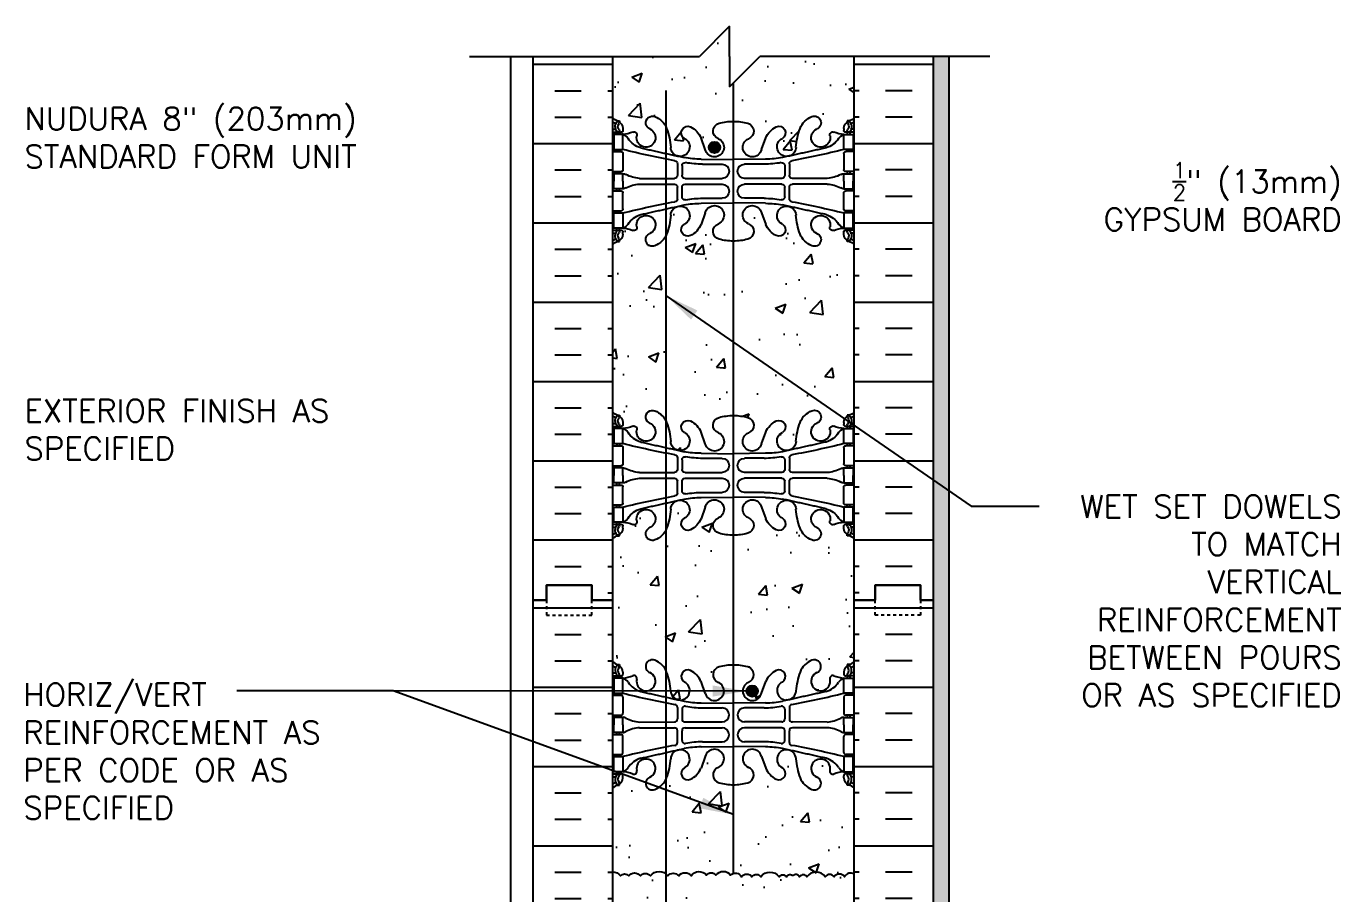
# Model space of a CAD drawing. Header units: inches. Extents: x 202.7 to 249.4, y 105.3 to 198.7.
# Drawn here: x 203.7 to 247.19, y 169.96 to 198.68 of the extents above; entities that cross this region are included whole.
import ezdxf

# ---------------------------------------------------------------- set-up
doc = ezdxf.new("R2010")
doc.units = ezdxf.units.IN
doc.header["$LTSCALE"] = 0.5
doc.header["$MEASUREMENT"] = 0
doc.linetypes.add('DASHED2', pattern=[0.375, 0.25, -0.125])
doc.linetypes.add('DASHEDX2', pattern=[1.5, 1, -0.5])
for name, color, linetype in [('CUT PLANE', 9, 'Continuous'), ('HATCH', 12, 'Continuous'), ('line25', 2, 'Continuous'), ('LINE3', 3, 'Continuous'), ('LINE50', 5, 'Continuous'), ('LINE9', 9, 'Continuous'), ('TEXT', 4, 'Continuous'), ('Web_Edge', 9, 'Continuous')]:
    doc.layers.add(name, color=color, linetype=linetype)
doc.styles.add('DIM', font='romans.shx', dxfattribs={"width": 0.7})
doc.styles.add('ROMANS', font='romans.shx', dxfattribs={"height": 0.75})
doc.dimstyles.new('ext_12', dxfattribs={"dimscale": 12, "dimtxt": 0.09375, "dimasz": 0.09375, "dimexe": 0.09375, "dimexo": 0.0625, "dimgap": 0.0625, "dimtad": 1, "dimdec": 1, "dimzin": 3, "dimdsep": 46, "dimlunit": 4, "dimtxsty": 'DIM', "dimcen": 0.09, "dimdle": 0.09375, "dimclrt": 4, "dimadec": 0, "dimazin": 0, "dimtfac": 1, "dimtdec": 1, "dimtmove": 2, "dimatfit": 3, "dimfxl": 0, "dimfrac": 2, "dimtolj": 1, "dimtzin": 0, "dimarcsym": 0})
pattern_1 = [(50, (0, 0), (3.5863, -0.31376), [0.375, -4.125]), (355, (0, 0), (-0.693757, 3.76096), [0.3, -3.3]), (100.4514, (0.299, -0.026), (2.892547, 3.447198), [0.3187, -3.50571]), (46.1842, (0, 1), (5.336205, -0.827595), [0.5625, -6.1875]), (96.6356, (0.4447, 0.931), (4.67331, 4.87059), [0.47805, -5.258565]), (351.1842, (0, 1), (4.67331, 4.87059), [0.45, -4.95]), (21, (0.5, 0.75), (2.984535, -2.013094), [0.375, -4.125]), (326, (0.5, 0.75), (1.216577, 3.62575), [0.3, -3.3]), (71.4514, (0.7487, 0.5822), (4.201113, 1.612652), [0.3187, -3.50571]), (37.5, (0, 0), (0.0607993, 1.664469), [0, -3.26, 0, -3.35, 0, -3.3125]), (7.5, (0, 0), (1.315348, 1.972059), [0, -1.91, 0, -3.185, 0, -1.2625]), (327.5, (-1.115, 0), (2.669112, -0.1127744), [0, -1.25, 0, -3.9, 0, -5.175]), (317.5, (-1.615, 0), (2.91593, 0.500525), [0, -1.625, 0, -2.59, 0, -3.675])]

# ---------------------------------------------------------------- blocks, each defined once
blk = doc.blocks.new('8 web')
at = {"layer": 'Web_Edge'}
for p, q in [((-4, 6.589), (-3.922, 6.589)), ((-3.854, 6.868), (-3.764, 6.868)), ((-3.764, 6.868), (-3.764, 6.827)), ((-3.654, 6.619), (-3.654, 6.552)), ((3.654, 6.619), (3.654, 6.552)), ((3.854, 6.868), (3.764, 6.868)), ((3.764, 6.868), (3.764, 6.827)), ((4, 6.589), (3.922, 6.589)), ((-4, 6.489), (-3.716, 6.489)), ((-3.854, 6.489), (-3.854, 6.419)), ((-3.764, 6.489), (-3.764, 6.419)), ((-0.929, 5.917), (-1.071, 6.304)), ((0.929, 5.917), (1.071, 6.304)), ((4, 6.489), (3.716, 6.489)), ((3.764, 6.489), (3.764, 6.419)), ((3.854, 6.489), (3.854, 6.419)), ((-4, 5.849), (-3.716, 5.849)), ((-3.854, 5.919), (-3.854, 5.849)), ((-3.764, 5.919), (-3.764, 5.849)), ((-3.654, 5.787), (-3.654, 5.252)), ((3.654, 5.787), (3.654, 5.252)), ((4, 5.849), (3.716, 5.849)), ((3.764, 5.919), (3.764, 5.849)), ((3.854, 5.919), (3.854, 5.849)), ((-1.852, 5.45), (-1.852, 5.065)), ((-1.699, 5.387), (-1.699, 5.065)), ((-1.067, 5.601), (0, 5.586)), ((-1.019, 5.433), (-0.372, 5.433)), ((1.067, 5.601), (0, 5.586)), ((1.019, 5.433), (0.372, 5.433)), ((1.699, 5.387), (1.699, 5.065)), ((1.852, 5.45), (1.852, 5.065)), ((-4, 5.189), (-3.716, 5.189)), ((-3.854, 5.189), (-3.854, 5.119)), ((-3.764, 5.189), (-3.764, 5.119)), ((-3.106, 4.964), (-1.952, 4.965)), ((-1.599, 4.965), (-0.372, 4.965)), ((1.599, 4.965), (0.372, 4.965)), ((3.106, 4.964), (1.952, 4.965)), ((4, 5.189), (3.716, 5.189)), ((3.764, 5.189), (3.764, 5.119)), ((3.854, 5.189), (3.854, 5.119)), ((-4, 4.549), (-3.716, 4.549)), ((-3.854, 4.549), (-3.854, 4.619)), ((-3.764, 4.549), (-3.764, 4.619)), ((-3.654, 3.952), (-3.654, 4.487)), ((-3.106, 4.775), (-1.952, 4.774)), ((-1.852, 4.289), (-1.852, 4.674)), ((-1.699, 4.351), (-1.699, 4.674)), ((-1.599, 4.774), (-0.372, 4.774)), ((1.599, 4.774), (0.372, 4.774)), ((1.699, 4.351), (1.699, 4.674)), ((1.852, 4.289), (1.852, 4.674)), ((3.106, 4.775), (1.952, 4.774)), ((3.654, 3.952), (3.654, 4.487)), ((4, 4.549), (3.716, 4.549)), ((3.764, 4.549), (3.764, 4.619)), ((3.854, 4.549), (3.854, 4.619)), ((-1.067, 4.138), (0, 4.153)), ((-1.019, 4.305), (-0.372, 4.305)), ((1.067, 4.138), (0, 4.153)), ((1.019, 4.305), (0.372, 4.305)), ((-4, 3.889), (-3.716, 3.889)), ((-3.854, 3.819), (-3.854, 3.889)), ((-3.764, 3.819), (-3.764, 3.889)), ((-0.929, 3.822), (-1.071, 3.435)), ((0.929, 3.822), (1.071, 3.435)), ((4, 3.889), (3.716, 3.889)), ((3.764, 3.819), (3.764, 3.889)), ((3.854, 3.819), (3.854, 3.889)), ((-4, 3.249), (-3.716, 3.249)), ((-4, 3.149), (-3.922, 3.149)), ((-3.854, 3.249), (-3.854, 3.319)), ((-3.764, 3.249), (-3.764, 3.319)), ((-3.654, 3.119), (-3.654, 3.187)), ((3.654, 3.119), (3.654, 3.187)), ((4, 3.249), (3.716, 3.249)), ((3.764, 3.249), (3.764, 3.319)), ((3.854, 3.249), (3.854, 3.319)), ((4, 3.149), (3.922, 3.149)), ((-3.854, 2.871), (-3.764, 2.871)), ((-3.764, 2.871), (-3.764, 2.912)), ((3.764, 2.871), (3.764, 2.912)), ((3.854, 2.871), (3.764, 2.871)), ((-3.854, -2.871), (-3.764, -2.871)), ((-3.764, -2.871), (-3.764, -2.912)), ((3.854, -2.871), (3.764, -2.871)), ((3.764, -2.871), (3.764, -2.912)), ((-4, -3.149), (-3.922, -3.149)), ((-4, -3.249), (-3.716, -3.249)), ((-3.854, -3.249), (-3.854, -3.319)), ((-3.764, -3.249), (-3.764, -3.319)), ((-3.654, -3.119), (-3.654, -3.187)), ((-0.929, -3.822), (-1.071, -3.435)), ((0.929, -3.822), (1.071, -3.435)), ((3.654, -3.119), (3.654, -3.187)), ((4, -3.249), (3.716, -3.249)), ((3.764, -3.249), (3.764, -3.319)), ((3.854, -3.249), (3.854, -3.319)), ((4, -3.149), (3.922, -3.149)), ((-4, -3.889), (-3.716, -3.889)), ((-3.854, -3.819), (-3.854, -3.889)), ((-3.764, -3.819), (-3.764, -3.889)), ((4, -3.889), (3.716, -3.889)), ((3.764, -3.819), (3.764, -3.889)), ((3.854, -3.819), (3.854, -3.889)), ((-3.654, -3.952), (-3.654, -4.487)), ((-1.852, -4.289), (-1.852, -4.674)), ((-1.067, -4.138), (0, -4.153)), ((-1.019, -4.305), (-0.372, -4.305)), ((1.067, -4.138), (0, -4.153)), ((1.019, -4.305), (0.372, -4.305)), ((1.852, -4.289), (1.852, -4.674)), ((3.654, -3.952), (3.654, -4.487)), ((-4, -4.549), (-3.716, -4.549)), ((-3.854, -4.549), (-3.854, -4.619)), ((-3.764, -4.549), (-3.764, -4.619)), ((-3.106, -4.775), (-1.952, -4.774)), ((-1.699, -4.351), (-1.699, -4.674)), ((-1.599, -4.774), (-0.372, -4.774)), ((1.599, -4.774), (0.372, -4.774)), ((1.699, -4.351), (1.699, -4.674)), ((3.106, -4.775), (1.952, -4.774)), ((4, -4.549), (3.716, -4.549)), ((3.764, -4.549), (3.764, -4.619)), ((3.854, -4.549), (3.854, -4.619)), ((-4, -5.189), (-3.716, -5.189)), ((-3.854, -5.189), (-3.854, -5.119)), ((-3.764, -5.189), (-3.764, -5.119)), ((-3.106, -4.964), (-1.952, -4.965)), ((-1.852, -5.45), (-1.852, -5.065)), ((-1.699, -5.387), (-1.699, -5.065)), ((-1.599, -4.965), (-0.372, -4.965)), ((1.599, -4.965), (0.372, -4.965)), ((1.699, -5.387), (1.699, -5.065)), ((1.852, -5.45), (1.852, -5.065)), ((3.106, -4.964), (1.952, -4.965)), ((4, -5.189), (3.716, -5.189)), ((3.764, -5.189), (3.764, -5.119)), ((3.854, -5.189), (3.854, -5.119)), ((-3.654, -5.787), (-3.654, -5.252)), ((-1.067, -5.601), (0, -5.586)), ((-1.019, -5.433), (-0.372, -5.433)), ((1.067, -5.601), (0, -5.586)), ((1.019, -5.433), (0.372, -5.433)), ((3.654, -5.787), (3.654, -5.252)), ((-4, -5.849), (-3.716, -5.849)), ((-3.854, -5.919), (-3.854, -5.849)), ((-3.764, -5.919), (-3.764, -5.849)), ((-0.929, -5.917), (-1.071, -6.304)), ((0.929, -5.917), (1.071, -6.304)), ((4, -5.849), (3.716, -5.849)), ((3.764, -5.919), (3.764, -5.849)), ((3.854, -5.919), (3.854, -5.849)), ((-4, -6.489), (-3.716, -6.489)), ((-3.854, -6.489), (-3.854, -6.419)), ((-3.764, -6.489), (-3.764, -6.419)), ((4, -6.489), (3.716, -6.489)), ((3.764, -6.489), (3.764, -6.419)), ((3.854, -6.489), (3.854, -6.419)), ((-4, -6.589), (-3.922, -6.589)), ((-3.854, -6.868), (-3.764, -6.868)), ((-3.764, -6.868), (-3.764, -6.827)), ((-3.654, -6.619), (-3.654, -6.552)), ((3.654, -6.619), (3.654, -6.552)), ((3.764, -6.868), (3.764, -6.827)), ((3.854, -6.868), (3.764, -6.868)), ((4, -6.589), (3.922, -6.589))]:
    blk.add_line(p, q, dxfattribs=at)
for points in [[(-3.959, 5.919), (-3.659, 5.919), (-3.659, 6.419), (-3.959, 6.419)], [(3.959, 5.919), (3.659, 5.919), (3.659, 6.419), (3.959, 6.419)], [(-3.959, 3.819), (-3.659, 3.819), (-3.659, 3.319), (-3.959, 3.319)], [(3.959, 3.819), (3.659, 3.819), (3.659, 3.319), (3.959, 3.319)], [(-3.959, -3.819), (-3.659, -3.819), (-3.659, -3.319), (-3.959, -3.319)], [(3.959, -3.819), (3.659, -3.819), (3.659, -3.319), (3.959, -3.319)], [(-3.959, -5.919), (-3.659, -5.919), (-3.659, -6.419), (-3.959, -6.419)], [(3.959, -5.919), (3.659, -5.919), (3.659, -6.419), (3.959, -6.419)]]:
    blk.add_lwpolyline(points, close=True, dxfattribs=at)
for points in [[(-3.659, 4.869), (-3.659, 5.119), (-3.959, 5.119), (-3.959, 4.869)], [(-3.659, 4.869), (-3.659, 4.619), (-3.959, 4.619), (-3.959, 4.869)], [(3.659, 4.869), (3.659, 5.119), (3.959, 5.119), (3.959, 4.869)], [(3.659, 4.869), (3.659, 4.619), (3.959, 4.619), (3.959, 4.869)], [(-3.659, -4.869), (-3.659, -4.619), (-3.959, -4.619), (-3.959, -4.869)], [(3.659, -4.869), (3.659, -4.619), (3.959, -4.619), (3.959, -4.869)], [(-3.659, -4.869), (-3.659, -5.119), (-3.959, -5.119), (-3.959, -4.869)], [(3.659, -4.869), (3.659, -5.119), (3.959, -5.119), (3.959, -4.869)]]:
    blk.add_lwpolyline(points, dxfattribs=at)
for centre, radius, start, end in [((-3.654, 7.327), 0.5, 226.2109, 250.5288), ((-2.681, 6.804), 0.22, 68.1963, 248.1963), ((-2.839, 6.375), 0.677, 21.1239, 69.3197), ((2.839, 6.375), 0.677, 110.6803, 158.8761), ((2.681, 6.804), 0.22, 291.8037, 111.8037), ((3.654, 7.327), 0.5, 289.4712, 313.7891), ((-3.654, 7.327), 0.6, 234.7832, 245.0748), ((-3.922, 6.609), 0.0196, 269.4032, 15.4901), ((-3.66, 6.674), 0.25, 140.1145, 222.4609), ((-3.916, 6.764), 0.021, 343.464, 63.9957), ((-3.818, 6.805), 0.045, 321.448, 139.1879), ((-3.812, 6.536), 0.045, 222.4609, 42.4609), ((-3.904, 6.619), 0.25, 0, 70.5288), ((-3.66, 6.674), 0.16, 140.0001, 222.4609), ((-3.716, 6.552), 0.0625, 270, 0), ((-2.89, 6.313), 0.314, 168.5886, 66.1916), ((-4.43, 5.81), 2.365, 4.3895, 20.0015), ((-1.507, 6.473), 0.217, 65.5264, 238.537), ((-1.758, 6.003), 0.75, 23.6938, 62.9705), ((-0.406, 6.529), 0.268, 104.7892, 250.0338), ((-0.012, 5.096), 1.754, 89.6229, 105.2918), ((0.012, 5.096), 1.754, 74.7082, 90.3771), ((0.406, 6.529), 0.268, 289.9662, 75.2108), ((1.758, 6.003), 0.75, 117.0295, 156.3062), ((1.507, 6.473), 0.217, 301.463, 114.4736), ((4.43, 5.81), 2.365, 159.9985, 175.6105), ((2.89, 6.313), 0.314, 113.8084, 11.4114), ((3.904, 6.619), 0.25, 109.4712, 180), ((3.716, 6.552), 0.0625, 180, 270), ((3.812, 6.536), 0.045, 137.5391, 317.5391), ((3.818, 6.805), 0.045, 40.8121, 218.552), ((3.66, 6.674), 0.16, 317.5391, 39.9999), ((3.66, 6.674), 0.25, 317.5391, 39.8855), ((3.916, 6.764), 0.021, 116.0043, 196.536), ((3.922, 6.609), 0.0196, 164.5099, 270.5968), ((3.654, 7.327), 0.6, 294.9252, 305.2168), ((-3.714, 7.415), 0.997, 273.1538, 293.1467), ((-3.781, 6.077), 0.364, 34.9775, 70.3387), ((-2.858, 6.688), 0.743, 212.7919, 253.8107), ((-3.288, 6.408), 0.0968, 340.1551, 110.4331), ((-1.759, 6.006), 0.314, 182.7357, 63.9348), ((-0.624, 5.99), 0.314, 193.4146, 66.1916), ((0.624, 5.99), 0.314, 113.8084, 346.5854), ((1.759, 6.006), 0.314, 116.0652, 357.2643), ((2.858, 6.688), 0.743, 286.1893, 327.2081), ((3.288, 6.408), 0.0968, 69.5669, 199.8449), ((3.714, 7.415), 0.997, 246.8533, 266.8462), ((3.781, 6.077), 0.364, 109.6613, 145.0225), ((-3.716, 5.787), 0.0625, 0, 90), ((3.15, 33.34), 28.253, 256.0552, 259.6343), ((-3.15, 33.34), 28.253, 280.3657, 283.9448), ((3.716, 5.787), 0.0625, 90, 180), ((-3.716, 5.252), 0.0625, 270, 0), ((-1.952, 5.45), 0.1, 360, 79.6343), ((-1.599, 5.387), 0.1, 79.2546, 180), ((-1.072, 8.585), 2.984, 259.2546, 270.0995), ((-1.024, 8.417), 2.984, 259.2546, 270.0995), ((-0.372, 5.199), 0.234, 270, 90), ((0.372, 5.199), 0.234, 90, 270), ((1.024, 8.417), 2.984, 269.9005, 280.7454), ((1.072, 8.585), 2.984, 269.9005, 280.7454), ((1.599, 5.387), 0.1, 0, 100.7454), ((1.952, 5.45), 0.1, 100.3657, 180), ((3.716, 5.252), 0.0625, 180, 270), ((-3.663, 4.901), 0.219, 60.4937, 88.92), ((-3.021, 6.121), 1.16, 242.5844, 265.8032), ((-1.952, 5.065), 0.1, 270.0388, 360), ((-1.599, 5.065), 0.1, 180, 270), ((1.599, 5.065), 0.1, 270, 0), ((1.952, 5.065), 0.1, 180, 269.9612), ((3.021, 6.121), 1.16, 274.1968, 297.4156), ((3.663, 4.901), 0.219, 91.08, 119.5063), ((-3.716, 4.487), 0.0625, 0, 90), ((-3.663, 4.838), 0.219, 271.08, 299.5063), ((-3.021, 3.618), 1.16, 94.1968, 117.4156), ((-1.952, 4.674), 0.1, 0, 89.9612), ((-1.599, 4.674), 0.1, 90, 180), ((-1.599, 4.351), 0.1, 180, 280.7454), ((-0.372, 4.54), 0.234, 270, 90), ((0.372, 4.54), 0.234, 90, 270), ((1.599, 4.351), 0.1, 259.2546, 0), ((1.599, 4.674), 0.1, 0, 90), ((1.952, 4.674), 0.1, 90.0388, 180), ((3.021, 3.618), 1.16, 62.5844, 85.8032), ((3.663, 4.838), 0.219, 240.4937, 268.92), ((3.716, 4.487), 0.0625, 90, 180), ((-3.716, 3.952), 0.0625, 270, 0), ((3.15, -23.601), 28.253, 100.3657, 103.9448), ((-1.759, 3.733), 0.314, 296.0652, 177.2643), ((-1.952, 4.289), 0.1, 280.3657, 0), ((-1.072, 1.154), 2.984, 89.9005, 100.7454), ((-1.024, 1.322), 2.984, 89.9005, 100.7454), ((-0.624, 3.749), 0.314, 293.8084, 166.5854), ((0.624, 3.749), 0.314, 13.4146, 246.1916), ((1.024, 1.322), 2.984, 79.2546, 90.0995), ((1.072, 1.154), 2.984, 79.2546, 90.0995), ((1.759, 3.733), 0.314, 2.7357, 243.9348), ((1.952, 4.289), 0.1, 180, 259.6343), ((-3.15, -23.601), 28.253, 76.0552, 79.6343), ((3.716, 3.952), 0.0625, 180, 270), ((-2.858, 3.051), 0.743, 106.1893, 147.2081), ((-2.89, 3.426), 0.314, 293.8084, 191.4114), ((-4.43, 3.929), 2.365, 339.9985, 355.6105), ((4.43, 3.929), 2.365, 184.3895, 200.0015), ((2.89, 3.426), 0.314, 348.5886, 246.1916), ((2.858, 3.051), 0.743, 32.7919, 73.8107), ((-3.922, 3.13), 0.0196, 344.5099, 90.5968), ((-3.66, 3.065), 0.25, 137.5391, 219.8855), ((-3.812, 3.203), 0.045, 317.5391, 137.5391), ((-3.904, 3.119), 0.25, 289.4712, 360), ((-3.66, 3.065), 0.16, 137.5391, 219.9999), ((-3.716, 3.187), 0.0625, 360, 90), ((-3.781, 3.662), 0.364, 289.6613, 325.0225), ((-3.714, 2.324), 0.997, 66.8533, 86.8462), ((-3.288, 3.331), 0.0968, 249.5669, 19.8449), ((-2.681, 2.935), 0.22, 111.8037, 291.8037), ((-2.839, 3.364), 0.677, 290.6803, 338.8761), ((-1.507, 3.266), 0.217, 121.463, 294.4736), ((-1.758, 3.736), 0.75, 297.0295, 336.3062), ((-0.406, 3.21), 0.268, 109.9662, 255.2108), ((0.406, 3.21), 0.268, 284.7892, 70.0338), ((1.758, 3.736), 0.75, 203.6938, 242.9705), ((1.507, 3.266), 0.217, 245.5264, 58.537), ((2.839, 3.364), 0.677, 201.1239, 249.3197), ((2.681, 2.935), 0.22, 248.1963, 68.1963), ((3.288, 3.331), 0.0968, 160.1551, 290.4331), ((3.714, 2.324), 0.997, 93.1538, 113.1467), ((3.781, 3.662), 0.364, 214.9775, 250.3387), ((3.716, 3.187), 0.0625, 90, 180), ((3.904, 3.119), 0.25, 180, 250.5288), ((3.812, 3.203), 0.045, 42.4609, 222.4609), ((3.66, 3.065), 0.16, 320.0001, 42.4609), ((3.66, 3.065), 0.25, 320.1145, 42.4609), ((3.922, 3.13), 0.0196, 89.4032, 195.4901), ((-3.654, 2.412), 0.6, 114.9252, 125.2168), ((-3.654, 2.412), 0.5, 109.4712, 133.7891), ((-3.916, 2.975), 0.021, 296.0043, 16.536), ((-3.818, 2.934), 0.045, 220.8121, 38.552), ((-0.012, 4.643), 1.754, 254.7082, 270.3771), ((0.012, 4.643), 1.754, 269.6229, 285.2918), ((3.818, 2.934), 0.045, 141.448, 319.1879), ((3.654, 2.412), 0.5, 46.2109, 70.5288), ((3.916, 2.975), 0.021, 163.464, 243.9957), ((3.654, 2.412), 0.6, 54.7832, 65.0748), ((-3.654, -2.412), 0.5, 226.2109, 250.5288), ((-3.654, -2.412), 0.6, 234.7832, 245.0748), ((-3.66, -3.065), 0.25, 140.1145, 222.4609), ((-3.916, -2.975), 0.021, 343.464, 63.9957), ((-3.818, -2.934), 0.045, 321.448, 139.1879), ((-3.904, -3.119), 0.25, 0, 70.5288), ((-3.66, -3.065), 0.16, 140.0001, 222.4609), ((-2.681, -2.935), 0.22, 68.1963, 248.1963), ((-2.839, -3.364), 0.677, 21.1239, 69.3197), ((-0.406, -3.21), 0.268, 104.7892, 250.0338), ((-0.012, -4.643), 1.754, 89.6229, 105.2918), ((0.012, -4.643), 1.754, 74.7082, 90.3771), ((0.406, -3.21), 0.268, 289.9662, 75.2108), ((2.839, -3.364), 0.677, 110.6803, 158.8761), ((2.681, -2.935), 0.22, 291.8037, 111.8037), ((3.904, -3.119), 0.25, 109.4712, 180), ((3.818, -2.934), 0.045, 40.8121, 218.552), ((3.66, -3.065), 0.16, 317.5391, 39.9999), ((3.654, -2.412), 0.5, 289.4712, 313.7891), ((3.66, -3.065), 0.25, 317.5391, 39.8855), ((3.916, -2.975), 0.021, 116.0043, 196.536), ((3.654, -2.412), 0.6, 294.9252, 305.2168), ((-3.922, -3.13), 0.0196, 269.4032, 15.4901), ((-3.812, -3.203), 0.045, 222.4609, 42.4609), ((-3.716, -3.187), 0.0625, 270, 0), ((-3.714, -2.324), 0.997, 273.1538, 293.1467), ((-3.781, -3.662), 0.364, 34.9775, 70.3387), ((-2.858, -3.051), 0.743, 212.7919, 253.8107), ((-3.288, -3.331), 0.0968, 340.1551, 110.4331), ((-2.89, -3.426), 0.314, 168.5886, 66.1916), ((-4.43, -3.929), 2.365, 4.3895, 20.0015), ((-1.759, -3.733), 0.314, 182.7357, 63.9348), ((-1.507, -3.266), 0.217, 65.5264, 238.537), ((-1.758, -3.736), 0.75, 23.6938, 62.9705), ((-0.624, -3.749), 0.314, 193.4146, 66.1916), ((0.624, -3.749), 0.314, 113.8084, 346.5854), ((1.758, -3.736), 0.75, 117.0295, 156.3062), ((1.507, -3.266), 0.217, 301.463, 114.4736), ((1.759, -3.733), 0.314, 116.0652, 357.2643), ((4.43, -3.929), 2.365, 159.9985, 175.6105), ((2.89, -3.426), 0.314, 113.8084, 11.4114), ((2.858, -3.051), 0.743, 286.1893, 327.2081), ((3.288, -3.331), 0.0968, 69.5669, 199.8449), ((3.714, -2.324), 0.997, 246.8533, 266.8462), ((3.781, -3.662), 0.364, 109.6613, 145.0225), ((3.716, -3.187), 0.0625, 180, 270), ((3.812, -3.203), 0.045, 137.5391, 317.5391), ((3.922, -3.13), 0.0196, 164.5099, 270.5968), ((-3.716, -3.952), 0.0625, 0, 90), ((3.15, 23.601), 28.253, 256.0552, 259.6343), ((-3.15, 23.601), 28.253, 280.3657, 283.9448), ((3.716, -3.952), 0.0625, 90, 180), ((-1.952, -4.289), 0.1, 360, 79.6343), ((-1.599, -4.351), 0.1, 79.2546, 180), ((-1.072, -1.154), 2.984, 259.2546, 270.0995), ((-1.024, -1.322), 2.984, 259.2546, 270.0995), ((-0.372, -4.54), 0.234, 270, 90), ((0.372, -4.54), 0.234, 90, 270), ((1.024, -1.322), 2.984, 269.9005, 280.7454), ((1.072, -1.154), 2.984, 269.9005, 280.7454), ((1.599, -4.351), 0.1, 0, 100.7454), ((1.952, -4.289), 0.1, 100.3657, 180), ((-3.716, -4.487), 0.0625, 270, 0), ((-3.663, -4.838), 0.219, 60.4937, 88.92), ((-3.021, -3.618), 1.16, 242.5844, 265.8032), ((-1.952, -4.674), 0.1, 270.0388, 360), ((-1.599, -4.674), 0.1, 180, 270), ((1.599, -4.674), 0.1, 270, 0), ((1.952, -4.674), 0.1, 180, 269.9612), ((3.021, -3.618), 1.16, 274.1968, 297.4156), ((3.663, -4.838), 0.219, 91.08, 119.5063), ((3.716, -4.487), 0.0625, 180, 270), ((-3.716, -5.252), 0.0625, 0, 90), ((-3.663, -4.901), 0.219, 271.08, 299.5063), ((-3.021, -6.121), 1.16, 94.1968, 117.4156), ((-1.952, -5.065), 0.1, 0, 89.9612), ((-1.599, -5.065), 0.1, 90, 180), ((-0.372, -5.199), 0.234, 270, 90), ((0.372, -5.199), 0.234, 90, 270), ((1.599, -5.065), 0.1, 0, 90), ((1.952, -5.065), 0.1, 90.0388, 180), ((3.021, -6.121), 1.16, 62.5844, 85.8032), ((3.663, -4.901), 0.219, 240.4937, 268.92), ((3.716, -5.252), 0.0625, 90, 180), ((3.15, -33.34), 28.253, 100.3657, 103.9448), ((-1.952, -5.45), 0.1, 280.3657, 0), ((-1.599, -5.387), 0.1, 180, 280.7454), ((-1.072, -8.585), 2.984, 89.9005, 100.7454), ((-1.024, -8.417), 2.984, 89.9005, 100.7454), ((1.024, -8.417), 2.984, 79.2546, 90.0995), ((1.072, -8.585), 2.984, 79.2546, 90.0995), ((1.599, -5.387), 0.1, 259.2546, 0), ((1.952, -5.45), 0.1, 180, 259.6343), ((-3.15, -33.34), 28.253, 76.0552, 79.6343), ((-3.716, -5.787), 0.0625, 270, 0), ((-2.858, -6.688), 0.743, 106.1893, 147.2081), ((-2.89, -6.313), 0.314, 293.8084, 191.4114), ((-4.43, -5.81), 2.365, 339.9985, 355.6105), ((-1.759, -6.006), 0.314, 296.0652, 177.2643), ((-0.624, -5.99), 0.314, 293.8084, 166.5854), ((0.624, -5.99), 0.314, 13.4146, 246.1916), ((1.759, -6.006), 0.314, 2.7357, 243.9348), ((4.43, -5.81), 2.365, 184.3895, 200.0015), ((2.89, -6.313), 0.314, 348.5886, 246.1916), ((2.858, -6.688), 0.743, 32.7919, 73.8107), ((3.716, -5.787), 0.0625, 180, 270), ((-3.66, -6.674), 0.25, 137.5391, 219.8855), ((-3.812, -6.536), 0.045, 317.5391, 137.5391), ((-3.716, -6.552), 0.0625, 360, 90), ((-3.781, -6.077), 0.364, 289.6613, 325.0225), ((-3.714, -7.415), 0.997, 66.8533, 86.8462), ((-3.288, -6.408), 0.0968, 249.5669, 19.8449), ((-1.507, -6.473), 0.217, 121.463, 294.4736), ((-1.758, -6.003), 0.75, 297.0295, 336.3062), ((-0.406, -6.529), 0.268, 109.9662, 255.2108), ((0.406, -6.529), 0.268, 284.7892, 70.0338), ((1.758, -6.003), 0.75, 203.6938, 242.9705), ((1.507, -6.473), 0.217, 245.5264, 58.537), ((3.288, -6.408), 0.0968, 160.1551, 290.4331), ((3.714, -7.415), 0.997, 93.1538, 113.1467), ((3.781, -6.077), 0.364, 214.9775, 250.3387), ((3.716, -6.552), 0.0625, 90, 180), ((3.812, -6.536), 0.045, 42.4609, 222.4609), ((3.66, -6.674), 0.25, 320.1145, 42.4609), ((-3.654, -7.327), 0.6, 114.9252, 125.2168), ((-3.654, -7.327), 0.5, 109.4712, 133.7891), ((-3.922, -6.609), 0.0196, 344.5099, 90.5968), ((-3.916, -6.764), 0.021, 296.0043, 16.536), ((-3.818, -6.805), 0.045, 220.8121, 38.552), ((-3.904, -6.619), 0.25, 289.4712, 360), ((-3.66, -6.674), 0.16, 137.5391, 219.9999), ((-2.681, -6.804), 0.22, 111.8037, 291.8037), ((-2.839, -6.375), 0.677, 290.6803, 338.8761), ((-0.012, -5.096), 1.754, 254.7082, 270.3771), ((0.012, -5.096), 1.754, 269.6229, 285.2918), ((2.839, -6.375), 0.677, 201.1239, 249.3197), ((2.681, -6.804), 0.22, 248.1963, 68.1963), ((3.904, -6.619), 0.25, 180, 250.5288), ((3.818, -6.805), 0.045, 141.448, 319.1879), ((3.66, -6.674), 0.16, 320.0001, 42.4609), ((3.654, -7.327), 0.5, 46.2109, 70.5288), ((3.916, -6.764), 0.021, 163.464, 243.9957), ((3.922, -6.609), 0.0196, 89.4032, 195.4901), ((3.654, -7.327), 0.6, 54.7832, 65.0748)]:
    blk.add_arc(centre, radius, start, end, dxfattribs=at)
for points in [[(-3.066, 5.974), (-1.628, 5.654)], [(3.066, 5.974), (1.628, 5.654)], [(-3.066, 3.765), (-1.628, 4.085)], [(3.066, 3.765), (1.628, 4.085)], [(-3.066, -3.765), (-1.628, -4.085)], [(3.066, -3.765), (1.628, -4.085)], [(-3.066, -5.974), (-1.628, -5.654)], [(3.066, -5.974), (1.628, -5.654)]]:
    blk.add_open_spline(points, degree=1, dxfattribs=at)

msp = doc.modelspace()

# ---------------------------------------------------------------- hatches: boundary and pattern name
h = msp.add_hatch()
h.set_pattern_fill('AR-CONC', color=12, scale=0.5, style=0)
h.set_pattern_definition(pattern_1)
h.paths.add_polyline_path([(226.765, 198.476), (225.97, 197.682), (223.095, 197.682), (223.095, 195.648, 0.088416), (223.241, 195.55), (223.331, 195.55), (223.331, 195.509, -0.249069), (223.441, 195.302), (223.441, 195.234, -0.414214), (223.379, 195.172), (223.331, 195.172), (223.331, 195.102), (223.436, 195.102, 0.085348), (223.766, 195.177, -0.669601), (223.898, 195.057, 2.087231), (224.332, 195.282, -1), (224.496, 195.69, -0.21345), (224.888, 195.301, -0.068226), (225.024, 194.673, 1.753171), (225.475, 194.97, -0.940793), (225.678, 195.353, -0.173075), (226.024, 194.986), (226.167, 194.599, 0.73881), (226.765, 194.561), (226.765, 194.783, 0.20089), (226.598, 194.959, -0.734872), (226.621, 195.47, -0.020993), (226.765, 195.503)])
h.paths.add_polyline_path([(226.659, 194.672, -1), (226.284, 194.672, -1)], flags=16)
h = msp.add_hatch()
h.set_pattern_fill('AR-CONC', color=12, scale=0.5, style=0)
h.set_pattern_definition(pattern_1)
h.paths.add_polyline_path([(231.095, 197.682), (227.97, 197.682), (226.97, 196.682), (226.97, 197.682), (226.97, 198.682), (226.765, 198.476), (226.765, 195.503, -0.047414), (227.095, 195.532, -0.068475), (227.57, 195.47, -0.734872), (227.593, 194.959, 1.612474), (228.024, 194.599), (228.167, 194.986, -0.173075), (228.513, 195.353, -0.940793), (228.716, 194.97, 1.753171), (229.167, 194.673, -0.068226), (229.303, 195.301, -0.21345), (229.695, 195.69, -1), (229.859, 195.282, 2.087231), (230.292, 195.057, -0.669601), (230.425, 195.177, 0.085348), (230.754, 195.102), (230.859, 195.102), (230.859, 195.172), (230.812, 195.172, -0.414214), (230.749, 195.234), (230.749, 195.302, -0.249069), (230.859, 195.509), (230.859, 195.55), (230.949, 195.55, 0.088416), (231.095, 195.648)])
h = msp.add_hatch()
h.set_pattern_fill('AR-CONC', color=12, scale=0.5, style=0)
h.set_pattern_definition(pattern_1)
h.paths.add_polyline_path([(226.765, 191.6, -0.020993), (226.621, 191.633, -0.734872), (226.598, 192.144, 0.20089), (226.765, 192.32), (226.765, 192.542, 0.73881), (226.167, 192.504), (226.024, 192.117, -0.173075), (225.678, 191.75, -0.940793), (225.475, 192.133, 1.753171), (225.024, 192.43, -0.068226), (224.888, 191.802, -0.21345), (224.496, 191.413, -1), (224.332, 191.821, 2.087231), (223.898, 192.046, -0.669601), (223.766, 191.926, 0.085348), (223.436, 192.002), (223.331, 192.002), (223.331, 191.932), (223.379, 191.932, -0.414214), (223.441, 191.869), (223.441, 191.802, -0.249069), (223.331, 191.594), (223.331, 191.553), (223.241, 191.553, 0.088416), (223.095, 191.455), (223.095, 185.909, 0.088416), (223.241, 185.812), (223.331, 185.812), (223.331, 185.77, -0.249069), (223.441, 185.563), (223.441, 185.495, -0.414214), (223.379, 185.433), (223.331, 185.433), (223.331, 185.363), (223.436, 185.363, 0.085348), (223.766, 185.438, -0.669601), (223.898, 185.318, 2.087231), (224.332, 185.543, -1), (224.496, 185.951, -0.21345), (224.888, 185.562, -0.068226), (225.024, 184.934, 1.753171), (225.475, 185.231, -0.940793), (225.678, 185.614, -0.173075), (226.024, 185.247), (226.167, 184.861, 0.73881), (226.765, 184.822), (226.765, 185.044, 0.20089), (226.598, 185.22, -0.734872), (226.621, 185.731, -0.020993), (226.765, 185.764)])
h = msp.add_hatch()
h.set_pattern_fill('AR-CONC', color=12, scale=0.5, style=0)
h.set_pattern_definition(pattern_1)
h.paths.add_polyline_path([(231.095, 191.455, 0.088416), (230.949, 191.553), (230.859, 191.553), (230.859, 191.594, -0.249069), (230.749, 191.802), (230.749, 191.869, -0.414214), (230.812, 191.932), (230.859, 191.932), (230.859, 192.002), (230.754, 192.002, 0.085348), (230.425, 191.926, -0.669601), (230.292, 192.046, 2.087231), (229.859, 191.821, -1), (229.695, 191.413, -0.21345), (229.303, 191.802, -0.068226), (229.167, 192.43, 1.753171), (228.716, 192.133, -0.940793), (228.513, 191.75, -0.173075), (228.167, 192.117), (228.024, 192.504, 1.612474), (227.593, 192.144, -0.734872), (227.57, 191.633, -0.068475), (227.095, 191.571, -0.047414), (226.765, 191.6), (226.765, 185.764, -0.047414), (227.095, 185.793, -0.068475), (227.57, 185.731, -0.734872), (227.593, 185.22, 1.612474), (228.024, 184.861), (228.167, 185.247, -0.173075), (228.513, 185.614, -0.940793), (228.716, 185.231, 1.753171), (229.167, 184.934, -0.068226), (229.303, 185.562, -0.21345), (229.695, 185.951, -1), (229.859, 185.543, 2.087231), (230.292, 185.318, -0.669601), (230.425, 185.438, 0.085348), (230.754, 185.363), (230.859, 185.363), (230.859, 185.433), (230.812, 185.433, -0.414214), (230.749, 185.495), (230.749, 185.563, -0.249069), (230.859, 185.77), (230.859, 185.812), (230.949, 185.812, 0.088416), (231.095, 185.909)])
h = msp.add_hatch()
h.set_pattern_fill('AR-CONC', color=12, scale=0.5, style=0)
h.set_pattern_definition(pattern_1)
h.paths.add_polyline_path([(226.765, 181.861, -0.020993), (226.621, 181.894, -0.734872), (226.598, 182.405, 0.20089), (226.765, 182.581), (226.765, 182.803, 0.73881), (226.167, 182.765), (226.024, 182.378, -0.173075), (225.678, 182.011, -0.940793), (225.475, 182.395, 1.753171), (225.024, 182.691, -0.068226), (224.888, 182.063, -0.21345), (224.496, 181.674, -1), (224.332, 182.083, 2.087231), (223.898, 182.307, -0.669601), (223.766, 182.187, 0.085348), (223.436, 182.263), (223.331, 182.263), (223.331, 182.193), (223.379, 182.193, -0.414214), (223.441, 182.13), (223.441, 182.063, -0.249069), (223.331, 181.856), (223.331, 181.814), (223.241, 181.814, 0.088416), (223.095, 181.716), (223.095, 179.682), (223.095, 177.648, 0.088416), (223.241, 177.55), (223.331, 177.55), (223.331, 177.509, -0.249069), (223.441, 177.302), (223.441, 177.234, -0.414214), (223.379, 177.172), (223.331, 177.172), (223.331, 177.102), (223.436, 177.102, 0.085348), (223.766, 177.177, -0.669601), (223.898, 177.057, 2.087231), (224.332, 177.282, -1), (224.496, 177.69, -0.21345), (224.888, 177.301, -0.068226), (225.024, 176.673, 1.753171), (225.475, 176.97, -0.940793), (225.678, 177.353, -0.173075), (226.024, 176.986), (226.167, 176.599, 0.73881), (226.765, 176.561), (226.765, 176.783, 0.20089), (226.598, 176.959, -0.734872), (226.621, 177.47, -0.020993), (226.765, 177.503)])
h = msp.add_hatch()
h.set_pattern_fill('AR-CONC', color=12, scale=0.5, style=0)
h.set_pattern_definition(pattern_1)
h.paths.add_polyline_path([(231.095, 181.716, 0.088416), (230.949, 181.814), (230.859, 181.814), (230.859, 181.856, -0.249069), (230.749, 182.063), (230.749, 182.13, -0.414214), (230.812, 182.193), (230.859, 182.193), (230.859, 182.263), (230.754, 182.263, 0.085348), (230.425, 182.187, -0.669601), (230.292, 182.307, 2.087231), (229.859, 182.083, -1), (229.695, 181.674, -0.21345), (229.303, 182.063, -0.068226), (229.167, 182.691, 1.753171), (228.716, 182.395, -0.940793), (228.513, 182.011, -0.173075), (228.167, 182.378), (228.024, 182.765, 1.612474), (227.593, 182.405, -0.734872), (227.57, 181.894, -0.068475), (227.095, 181.832, -0.047414), (226.765, 181.861), (226.765, 177.503, -0.047414), (227.095, 177.532, -0.068475), (227.57, 177.47, -0.734872), (227.593, 176.959, 1.612474), (228.024, 176.599), (228.167, 176.986, -0.173075), (228.513, 177.353, -0.940793), (228.716, 176.97, 1.753171), (229.167, 176.673, -0.068226), (229.303, 177.301, -0.21345), (229.695, 177.69, -1), (229.859, 177.282, 2.087231), (230.292, 177.057, -0.669601), (230.425, 177.177, 0.085348), (230.754, 177.102), (230.859, 177.102), (230.859, 177.172), (230.812, 177.172, -0.414214), (230.749, 177.234), (230.749, 177.302, -0.249069), (230.859, 177.509), (230.859, 177.55), (230.949, 177.55, 0.088416), (231.095, 177.648), (231.095, 179.682)])
h.paths.add_polyline_path([(227.907, 176.672, -1), (227.532, 176.672, -1)], flags=16)
h = msp.add_hatch()
h.set_pattern_fill('AR-CONC', color=12, scale=0.5, style=0)
h.set_pattern_definition(pattern_1)
h.paths.add_polyline_path([(226.765, 173.6, -0.020993), (226.621, 173.633, -0.734872), (226.598, 174.144, 0.20089), (226.765, 174.32), (226.765, 174.542, 0.73881), (226.167, 174.504), (226.024, 174.117, -0.16372), (225.702, 173.763, -1.059167), (225.496, 174.145, 1.629604), (225.025, 174.446, -0.06598), (224.9, 173.837, -0.227838), (224.496, 173.413, -1), (224.332, 173.821, 2.087231), (223.898, 174.046, -0.669601), (223.766, 173.926, 0.085348), (223.436, 174.002), (223.331, 174.002), (223.331, 173.932), (223.379, 173.932, -0.414214), (223.441, 173.869), (223.441, 173.802, -0.249069), (223.331, 173.594), (223.331, 173.553), (223.241, 173.553, 0.088416), (223.095, 173.455), (223.095, 167.909, 0.088416), (223.241, 167.812), (223.331, 167.812), (223.331, 167.77, -0.249069), (223.441, 167.563), (223.441, 167.495, -0.414214), (223.379, 167.433), (223.331, 167.433), (223.331, 167.363), (223.436, 167.363, 0.085348), (223.766, 167.438, -0.669601), (223.898, 167.318, 2.087231), (224.332, 167.543, -1), (224.496, 167.951, -0.227838), (224.9, 167.527, -0.06598), (225.025, 166.918, 1.629604), (225.496, 167.219, -1.059167), (225.702, 167.601, -0.16372), (226.024, 167.247), (226.167, 166.861, 0.73881), (226.765, 166.822), (226.765, 167.044, 0.20089), (226.598, 167.22, -0.734872), (226.621, 167.731, -0.020993), (226.765, 167.764)])
h = msp.add_hatch()
h.set_pattern_fill('AR-CONC', color=12, scale=0.5, style=0)
h.set_pattern_definition(pattern_1)
h.paths.add_polyline_path([(231.095, 173.455, 0.088416), (230.949, 173.553), (230.859, 173.553), (230.859, 173.594, -0.249069), (230.749, 173.802), (230.749, 173.869, -0.414214), (230.812, 173.932), (230.859, 173.932), (230.859, 174.002), (230.754, 174.002, 0.085348), (230.425, 173.926, -0.669601), (230.292, 174.046, 2.087231), (229.859, 173.821, -1), (229.695, 173.413, -0.21345), (229.303, 173.802, -0.068226), (229.167, 174.43, 1.753171), (228.716, 174.133, -0.940793), (228.513, 173.75, -0.173075), (228.167, 174.117), (228.024, 174.504, 1.612474), (227.593, 174.144, -0.734872), (227.57, 173.633, -0.068475), (227.095, 173.571, -0.047414), (226.765, 173.6), (226.765, 167.764, -0.047414), (227.095, 167.793, -0.068475), (227.57, 167.731, -0.734872), (227.593, 167.22, 1.612474), (228.024, 166.861), (228.167, 167.247, -0.173075), (228.513, 167.614, -0.940793), (228.716, 167.231, 1.753171), (229.167, 166.934, -0.068226), (229.303, 167.562, -0.21345), (229.695, 167.951, -1), (229.859, 167.543, 2.087231), (230.292, 167.318, -0.669601), (230.425, 167.438, 0.085348), (230.754, 167.363), (230.859, 167.363), (230.859, 167.433), (230.812, 167.433, -0.414214), (230.749, 167.495), (230.749, 167.563, -0.249069), (230.859, 167.77), (230.859, 167.812), (230.949, 167.812, 0.088416), (231.095, 167.909)])
at = {"layer": 'HATCH'}
h = msp.add_hatch(dxfattribs=at)
h.set_pattern_fill('INSUL', color=256, scale=7, style=0)
h.set_pattern_definition([(0, (-2703.0662, -217.3274), (0, 2.625), []), (0, (-2703.0662, -216.4524), (0, 2.625), [0.875, -0.875]), (0, (-2703.0662, -215.5774), (0, 2.625), [0.875, -0.875])])
h.paths.add_polyline_path([(220.47, 179.682), (220.908, 179.682), (220.908, 180.182), (222.408, 180.182), (222.408, 179.682), (223.095, 179.682), (223.095, 197.682), (222.408, 197.682), (222.408, 198.182), (220.908, 198.182), (220.908, 197.682), (220.47, 197.682)])
h = msp.add_hatch(dxfattribs=at)
h.set_pattern_fill('INSUL', color=256, scale=7, style=0)
h.set_pattern_definition([(180, (3157.257, -217.3274), (0, 2.625), []), (180, (3157.257, -216.4524), (0, 2.625), [0.875, -0.875]), (180, (3157.257, -215.5774), (0, 2.625), [0.875, -0.875])])
h.paths.add_polyline_path([(233.72, 179.682), (233.283, 179.682), (233.283, 180.182), (231.783, 180.182), (231.783, 179.682), (231.095, 179.682), (231.095, 197.682), (231.783, 197.682), (231.783, 198.182), (233.283, 198.182), (233.283, 197.682), (233.72, 197.682)])
h = msp.add_hatch(dxfattribs=at)
h.set_pattern_fill('AR-SAND', color=256, scale=0.25, style=0)
h.set_pattern_definition([(37.5, (258.67978, 123.79972), (-0.0157483, 0.481706), [0, -0.38, 0, -0.425, 0, -0.40625]), (7.5, (258.6798, 123.7997), (0.442444, 0.7055365), [0, -0.205, 0, -0.3425, 0, -0.13125]), (327.5, (258.37228, 123.79972), (0.7785355, 0.0014148), [0, -0.125, 0, -0.45, 0, -0.5875]), (317.5, (258.3723, 123.7997), (0.7515317, 0.219419), [0, -0.0625, 0, -0.295, 0, -0.3375])])
h.paths.add_polyline_path([(234.22, 197.682), (233.72, 197.682), (233.72, 179.682), (233.72, 161.682), (234.22, 161.682)])
h = msp.add_hatch(dxfattribs=at)
h.set_pattern_fill('INSUL', color=256, scale=7, style=0)
h.set_pattern_definition([(0, (-2703.0662, -235.3274), (0, 2.625), []), (0, (-2703.0662, -234.4524), (0, 2.625), [0.875, -0.875]), (0, (-2703.0662, -233.5774), (0, 2.625), [0.875, -0.875])])
h.paths.add_polyline_path([(220.47, 161.682), (220.908, 161.682), (220.908, 162.182), (222.408, 162.182), (222.408, 161.682), (223.095, 161.682), (223.095, 179.682), (222.408, 179.682), (222.408, 180.182), (220.908, 180.182), (220.908, 179.682), (220.47, 179.682)])
h = msp.add_hatch(dxfattribs=at)
h.set_pattern_fill('INSUL', color=256, scale=7, style=0)
h.set_pattern_definition([(180, (3157.257, -235.3274), (0, 2.625), []), (180, (3157.257, -234.4524), (0, 2.625), [0.875, -0.875]), (180, (3157.257, -233.5774), (0, 2.625), [0.875, -0.875])])
h.paths.add_polyline_path([(233.72, 161.682), (233.283, 161.682), (233.283, 162.182), (231.783, 162.182), (231.783, 161.682), (231.095, 161.682), (231.095, 179.682), (231.783, 179.682), (231.783, 180.182), (233.283, 180.182), (233.283, 179.682), (233.72, 179.682)])
at = {"layer": 'LINE3'}
for points in [[(226.659, 194.672, 1), (226.284, 194.672, 1)], [(227.907, 176.672, 1), (227.532, 176.672, 1)]]:
    msp.add_hatch(color=256, dxfattribs=at).paths.add_polyline_path(points)

# ---------------------------------------------------------------- linework, layer by layer
at = {"layer": 'CUT PLANE'}
for p, q in [((226.97, 198.682), (225.97, 197.682)), ((226.97, 197.682), (226.97, 198.682)), ((218.364, 197.682), (225.97, 197.682)), ((226.97, 196.682), (227.97, 197.682)), ((226.97, 197.682), (226.97, 196.682)), ((235.576, 197.682), (227.97, 197.682))]:
    msp.add_line(p, q, dxfattribs=at)
at = {"layer": 'HATCH'}
for points in [[(223.095, 170.682, -0.254004), (223.363, 170.549, -0.520567), (223.632, 170.549, -0.520567), (224.017, 170.549, -0.520567), (224.35, 170.549, -0.520567), (224.927, 170.549, -0.520567), (225.286, 170.549, -0.520567), (225.697, 170.549, -0.520567), (226.21, 170.574, -0.520567), (226.517, 170.574, -0.520567), (227.005, 170.574, -0.520567), (227.364, 170.523, -0.520567), (227.71, 170.523, -0.520567), (228.005, 170.523, -0.520567), (228.607, 170.523, -0.520567), (228.851, 170.523, -0.520567), (229.069, 170.549)], [(231.095, 170.607, 0.450483), (230.775, 170.523, 0.520567), (230.428, 170.523, 0.520567), (230.133, 170.523, 0.520567), (229.531, 170.523, 0.520567), (229.287, 170.523, 0.520567), (229.069, 170.549)]]:
    msp.add_lwpolyline(points, format="xyb", dxfattribs=at)
at = {"layer": 'line25'}
for p, q in [((223.095, 197.682), (223.095, 179.682)), ((231.095, 179.682), (231.095, 197.682)), ((223.095, 179.682), (223.095, 161.682)), ((231.095, 161.682), (231.095, 179.682))]:
    msp.add_line(p, q, dxfattribs=at)
at = {"layer": 'LINE3'}
for p, q in [((227.095, 170.633), (227.095, 196.807)), ((224.874, 153.986), (224.874, 196.557))]:
    msp.add_line(p, q, dxfattribs=at)
for centre in [(226.472, 194.672), (227.719, 176.672)]:
    msp.add_circle(centre, 0.188, dxfattribs=at)
at = {"layer": 'LINE50'}
for p, q in [((220.47, 179.682), (220.47, 197.682)), ((233.72, 179.682), (233.72, 197.682)), ((220.47, 161.682), (220.47, 179.682)), ((233.72, 161.682), (233.72, 179.682))]:
    msp.add_line(p, q, dxfattribs=at)
for points in [[(223.095, 179.682), (222.408, 179.682), (222.408, 180.182), (220.908, 180.182), (220.908, 179.682), (220.47, 179.682)], [(220.47, 179.682), (220.908, 179.682), (220.908, 180.182), (222.408, 180.182), (222.408, 179.682), (223.095, 179.682)], [(231.095, 179.682), (231.783, 179.682), (231.783, 180.182), (233.283, 180.182), (233.283, 179.682), (233.72, 179.682)], [(233.72, 179.682), (233.283, 179.682), (233.283, 180.182), (231.783, 180.182), (231.783, 179.682), (231.095, 179.682)]]:
    msp.add_lwpolyline(points, dxfattribs=at)
at = {"layer": 'LINE9'}
for p, q in [((219.72, 197.682), (219.72, 161.682)), ((234.22, 197.682), (234.22, 161.682))]:
    msp.add_line(p, q, dxfattribs=at)
at = {"layer": 'LINE9', "linetype": 'DASHED2', "ltscale": 0.15}
for points in [[(220.908, 179.682), (220.908, 179.682), (220.908, 179.182), (222.408, 179.182), (222.408, 179.682), (222.408, 179.682)], [(233.283, 179.682), (233.283, 179.682), (233.283, 179.182), (231.783, 179.182), (231.783, 179.682), (231.783, 179.682)]]:
    msp.add_lwpolyline(points, dxfattribs=at)
at = {"layer": 'TEXT'}
for points in [[(222.122, 195.496, 0, 0.36, 0), (221.042, 195.496, 0, 0, 0), (216.344, 195.496, 0, 0, 0)], [(234.22, 193.598, 0, 0.36, 0), (235.3, 193.598, 0, 0, 0), (240.515, 193.598, 0, 0, 0)], [(219.72, 186.111, 0, 0.36, 0), (218.64, 186.111, 0, 0, 0), (213.416, 186.111, 0, 0, 0)]]:
    msp.add_lwpolyline(points, format="xyseb", dxfattribs=at)

# ---------------------------------------------------------------- block references
at = {"layer": 'line25', "xscale": -1, "rotation": 180}
msp.add_blockref('8 web', (227.095, 188.682), dxfattribs=at)
at = {"layer": 'line25'}
msp.add_blockref('8 web', (227.095, 170.682), dxfattribs=at)

# ---------------------------------------------------------------- texts
at = {"layer": 'TEXT', "insert": (203.637, 194.998), "char_height": 0.75, "width": 12.96959, "attachment_point": 4, "style": 'ROMANS'}
msp.add_mtext('NUDURA 8" (203mm) STANDARD FORM UNIT', dxfattribs=at)
at = {"layer": 'TEXT', "linetype": 'DASHEDX2', "char_height": 0.75, "style": 'ROMANS'}
for s, insert, width, attachment_point in [('\\A1; {\\H0.7x;\\S1/2;}" (13mm) GYPSUM BOARD', (247.224, 193.043), 10.16974, 6), ('EXTERIOR FINISH AS SPECIFIED', (203.637, 185.329), 11.118, 4), ('WET SET DOWELS TO MATCH VERTICAL REINFORCEMENT BETWEEN POURS OR AS SPECIFIED', (247.224, 179.66), 10.16974, 6), ('HORIZ/VERT REINFORCEMENT AS PER CODE OR AS SPECIFIED', (203.601, 174.679), 11.118, 4)]:
    msp.add_mtext(s, dxfattribs=dict(at, insert=insert, width=width, attachment_point=attachment_point))

# ---------------------------------------------------------------- leaders
at = {"layer": 'TEXT'}
for points in [[(224.874, 189.76), (234.966, 182.797), (237.212, 182.797)], [(227.532, 176.672), (215.84, 176.674), (210.663, 176.674)], [(227.095, 172.58), (215.84, 176.674), (210.663, 176.674)]]:
    msp.add_leader(points, dimstyle='ext_12', override={"dimgap": 0.0625, "dimtad": 0}, dxfattribs=at)

doc.saveas('drawing.dxf')
